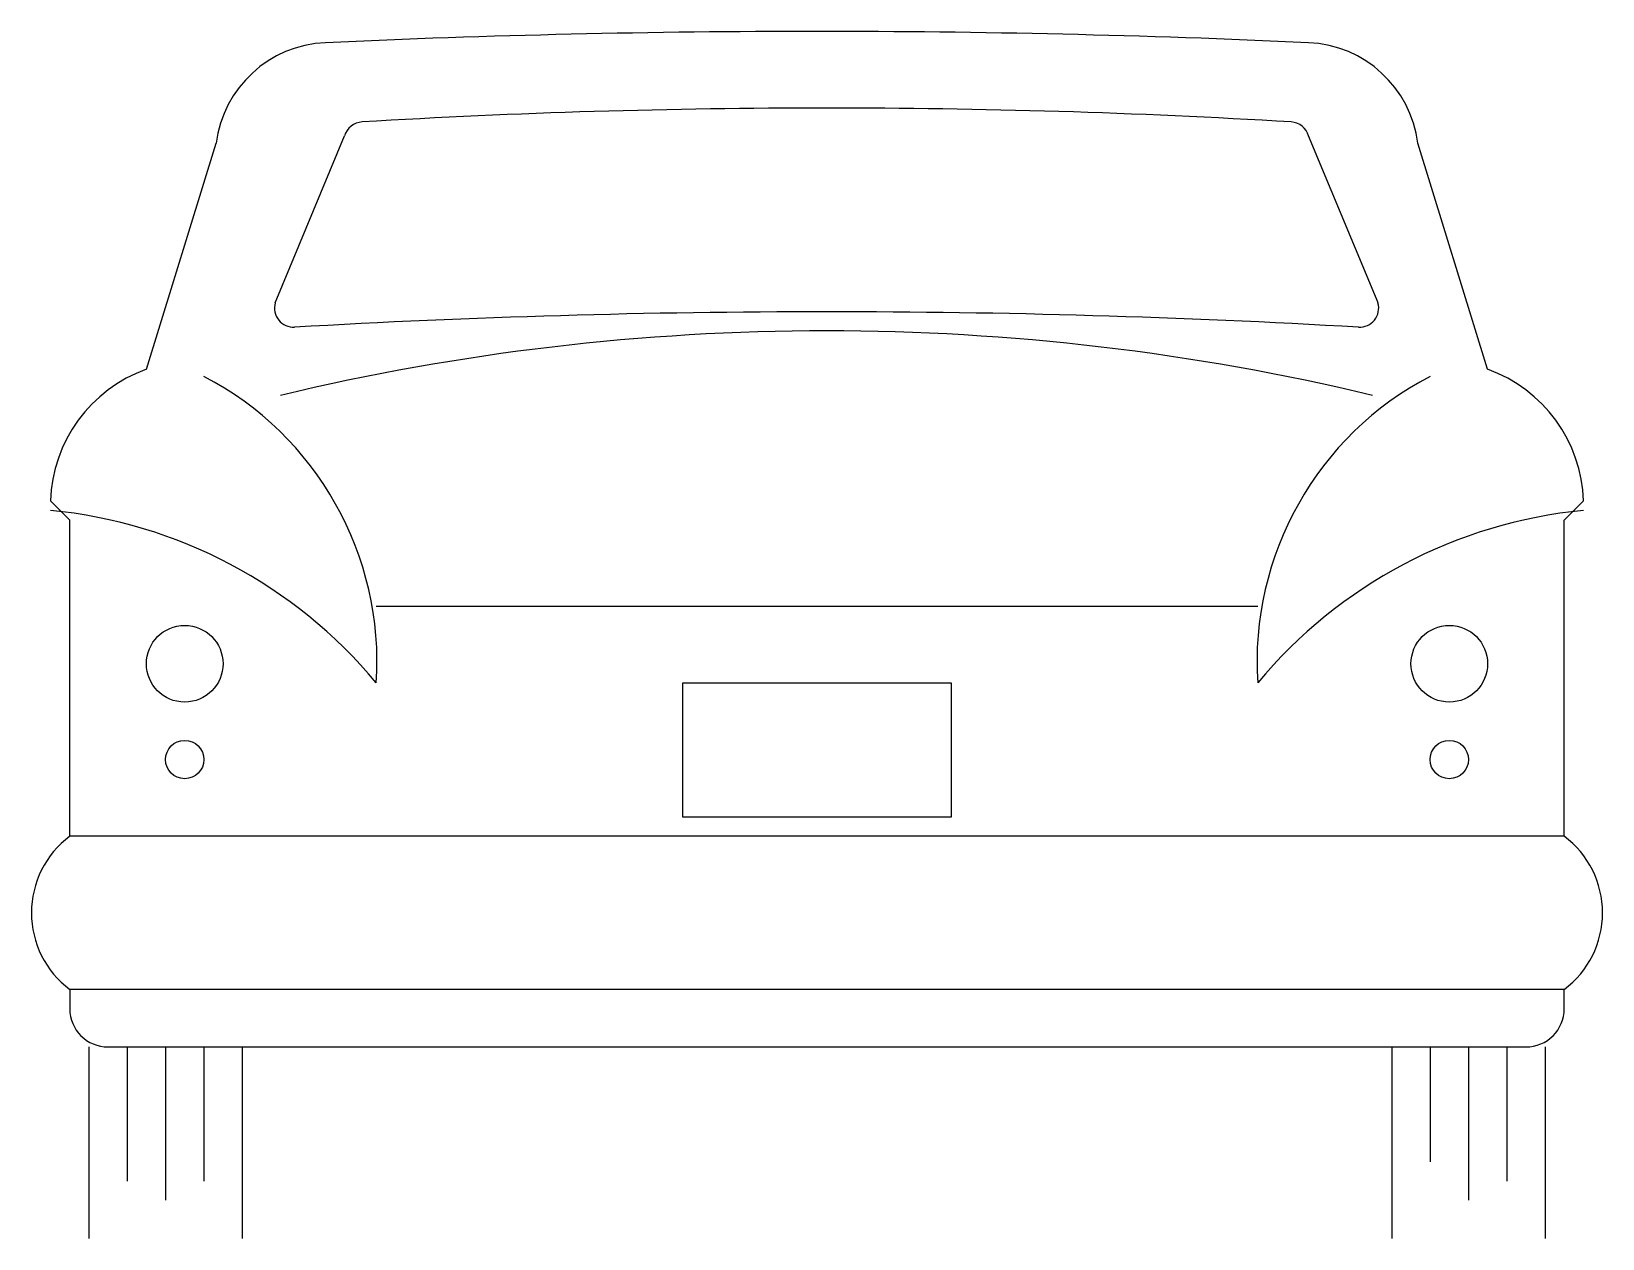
# Model space of a CAD drawing. Extents: x 0 to 2.08, y 0 to 1.6.
import ezdxf

# ---------------------------------------------------------------- set-up
doc = ezdxf.new("R2010")
doc.units = 0
doc.layers.get('0').update_dxf_attribs({"linetype": 'CONTINUOUS'})
doc.layers.add('CAR_DTL', color=7, linetype='CONTINUOUS')

msp = doc.modelspace()

# ---------------------------------------------------------------- linework, layer by layer
at = {"color": 0, "linetype": 'BYBLOCK'}
for p, q in [((0.3231, 1.2403), (0.4151, 1.4616)), ((1.7851, 1.2403), (1.6931, 1.4616)), ((0.1524, 1.1524), (0.245, 1.4519)), ((1.9304, 1.1524), (1.8378, 1.4519)), ((0.0508, 0.9524), (0.0254, 0.9778)), ((2.032, 0.9524), (2.0574, 0.9778)), ((0.0508, 0.5334), (0.0508, 0.9524)), ((2.032, 0.5334), (2.032, 0.9524)), ((2.032, 0.5334), (0.0508, 0.5334)), ((0.0508, 0.3302), (0.0508, 0.3048)), ((2.032, 0.3048), (2.032, 0.3302)), ((0.0762, 0.254), (0.0762, 0)), ((0.1016, 0.254), (1.9812, 0.254)), ((0.2794, 0.254), (0.2794, 0)), ((1.8034, 0.254), (1.8034, 0)), ((2.0066, 0.254), (2.0066, 0))]:
    msp.add_line(p, q, dxfattribs=at)
for centre in [(0.2032, 0.762), (1.8796, 0.762)]:
    msp.add_circle(centre, 0.0508, dxfattribs=at)
for centre, radius, start, end in [((0.3962, 1.433), 0.1524, 92.4443, 172.875), ((1.0414, -12.5766), 14.1768, 87.36524, 92.63476), ((1.6866, 1.433), 0.1524, 7.125, 87.5557), ((0.4396, 1.4548), 0.0254, 92.8898, 164.5183), ((1.0541, -8.8062), 10.3048, 86.57408, 93.42592), ((1.6686, 1.4548), 0.0254, 15.4817, 87.1102), ((0.3476, 1.2335), 0.0254, 164.5183, 272.852), ((1.7606, 1.2335), 0.0254, 267.148, 15.4817), ((1.0541, -10.972), 12.2005, 86.68604, 93.31396), ((1.0541, -1.9023), 3.1055, 76.5201, 103.4799), ((0.2165, 0.9722), 0.1912, 109.5964, 178.3233), ((1.8663, 0.9722), 0.1912, 1.6767, 70.4036), ((0.127, 0.4318), 0.127, 126.8699, 233.1301), ((1.9558, 0.4318), 0.127, 306.8699, 53.1301), ((0.1016, 0.3048), 0.0508, 180, 270), ((1.9812, 0.3048), 0.0508, 270, 0)]:
    msp.add_arc(centre, radius, start, end, dxfattribs=at)
at = {"layer": 'CAR_DTL'}
for p, q in [((0.4572, 0.8382), (1.6256, 0.8382)), ((2.032, 0.3302), (0.0508, 0.3302)), ((0.127, 0.254), (0.127, 0.0762)), ((0.1778, 0.254), (0.1778, 0.0508)), ((0.2286, 0.254), (0.2286, 0.0762)), ((1.8542, 0.254), (1.8542, 0.1016)), ((1.905, 0.254), (1.905, 0.0508)), ((1.9558, 0.254), (1.9558, 0.0762))]:
    msp.add_line(p, q, dxfattribs=at)
at = {"layer": 'CAR_DTL', "flags": 128}
msp.add_lwpolyline([(0.8636, 0.5588), (0.8636, 0.7366), (1.2192, 0.7366), (1.2192, 0.5588)], close=True, dxfattribs=at)
at = {"layer": 'CAR_DTL'}
for centre in [(0.2032, 0.635), (1.8796, 0.635)]:
    msp.add_circle(centre, 0.0254, dxfattribs=at)
for centre, radius, start, end in [((0.0313, 0.7645), 0.4268, 356.2464, 62.4691), ((2.0515, 0.7645), 0.4268, 117.5309, 183.7536), ((-0.0363, 0.3266), 0.6416, 39.7226, 84.4829), ((2.1191, 0.3266), 0.6416, 95.5171, 140.2774)]:
    msp.add_arc(centre, radius, start, end, dxfattribs=at)

doc.saveas('drawing.dxf')
